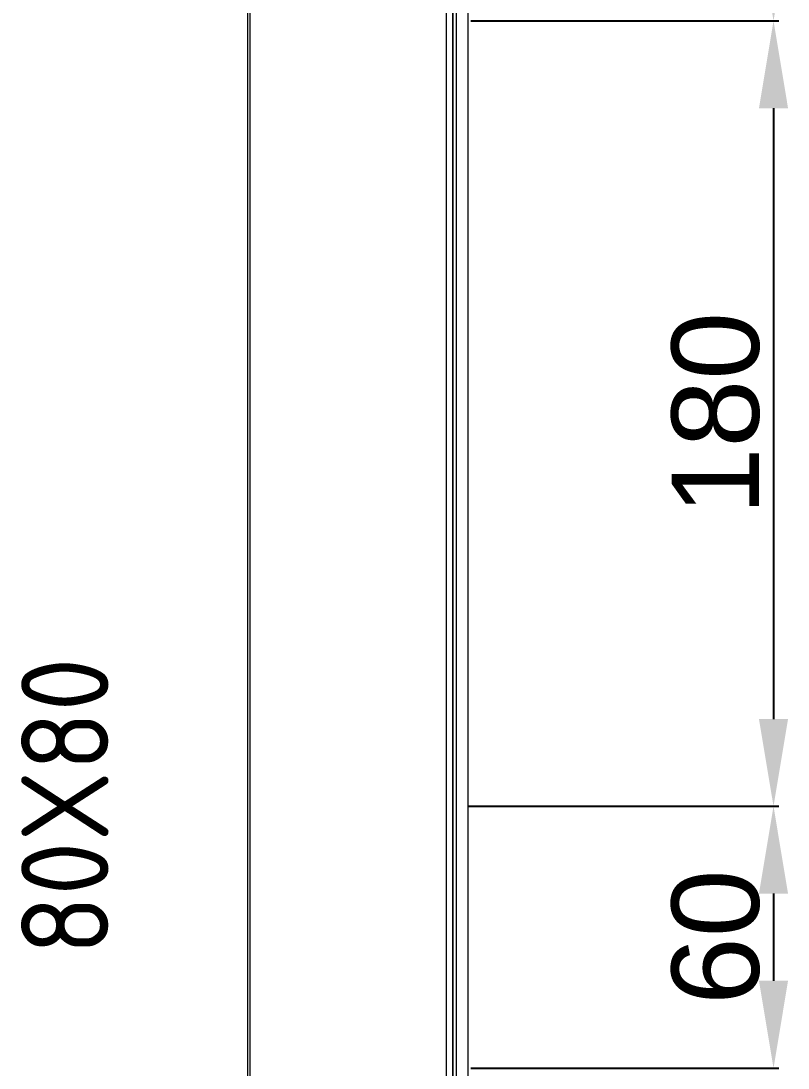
# Model space of a CAD drawing. Header units: millimetres. Extents: x 4134 to 7422, y 1400 to 3585.
# Drawn here: x 6521.5 to 6697.3, y 2400.8 to 2640.8 of the extents above; entities that cross this region are included whole.
import ezdxf

# ---------------------------------------------------------------- set-up
doc = ezdxf.new("R2010")
doc.units = ezdxf.units.MM
for name, color, linetype in [('000-PI-ORMAR', 2, 'Continuous'), ('000-PI_TEXT', 7, 'Continuous'), ('002-PI-Kabelska kanalica', 150, 'Continuous')]:
    doc.layers.add(name, color=color, linetype=linetype)
doc.styles.add('PI0', font='isocpeur.ttf', dxfattribs={"width": 0.9})
doc.styles.get("Standard").update_dxf_attribs({"font": 'arial.ttf'})
doc.dimstyles.new('ISO-25-lb', dxfattribs={"dimtxt": 8, "dimasz": 8, "dimexe": 1.25, "dimexo": 0.625, "dimtad": 1, "dimtxsty": 'Standard', "dimcen": 5, "dimadec": 0, "dimazin": 0, "dimtfac": 1, "dimtmove": 0, "dimatfit": 3, "dimfxl": 1, "dimarcsym": 0})

# ---------------------------------------------------------------- blocks, each defined once
blk = doc.blocks.new('*U530')
at = {"layer": '002-PI-Kabelska kanalica', "color": 0, "linetype": 'ByBlock', "lineweight": 0}
blk.add_line((-20, -100), (-20, 1285), dxfattribs=at)
blk = doc.blocks.new('*D677')
at = {"layer": '000-PI_TEXT', "color": 0, "linetype": 'ByBlock', "lineweight": -2, "ltscale": 0.25, "transparency": 16777216}
for p, q in [((6624.07, 2700.76), (6695.22, 2700.76)), ((6693.97, 2680.76), (6693.97, 2660.77)), ((6624.57, 2640.77), (6695.22, 2640.77))]:
    blk.add_line(p, q, dxfattribs=at)
at = {"layer": '000-PI_TEXT', "color": 0, "linetype": 'ByBlock', "ltscale": 0.25, "transparency": 16777216}
for points in [[(6690.63, 2680.76), (6697.3, 2680.76), (6693.97, 2700.76)], [(6690.63, 2660.77), (6697.3, 2660.77), (6693.97, 2640.77)]]:
    blk.add_solid(points, dxfattribs=at)
at = {"layer": 'Defpoints', "color": 0, "linetype": 'ByBlock', "ltscale": 0.25, "transparency": 16777216}
for p in [(6623.45, 2700.76), (6623.95, 2640.77), (6693.97, 2640.77)]:
    blk.add_point(p, dxfattribs=at)
at = {"layer": '000-PI_TEXT', "color": 0, "linetype": 'ByBlock', "lineweight": 0, "ltscale": 0.25, "transparency": 16777216, "insert": (6680.75, 2670.76), "char_height": 20, "attachment_point": 5, "rotation": 90}
blk.add_mtext('60', dxfattribs=at)
blk = doc.blocks.new('*D678')
at = {"layer": '000-PI_TEXT', "color": 0, "linetype": 'ByBlock', "lineweight": -2, "ltscale": 0.25, "transparency": 16777216}
for p, q in [((6624.57, 2640.77), (6695.22, 2640.77)), ((6693.97, 2620.77), (6693.97, 2480.76)), ((6624.57, 2460.76), (6695.22, 2460.76))]:
    blk.add_line(p, q, dxfattribs=at)
at = {"layer": '000-PI_TEXT', "color": 0, "linetype": 'ByBlock', "ltscale": 0.25, "transparency": 16777216}
for points in [[(6690.63, 2620.77), (6697.3, 2620.77), (6693.97, 2640.77)], [(6690.63, 2480.76), (6697.3, 2480.76), (6693.97, 2460.76)]]:
    blk.add_solid(points, dxfattribs=at)
at = {"layer": 'Defpoints', "color": 0, "linetype": 'ByBlock', "ltscale": 0.25, "transparency": 16777216}
for p in [(6623.95, 2640.77), (6623.95, 2460.76), (6693.97, 2460.76)]:
    blk.add_point(p, dxfattribs=at)
at = {"layer": '000-PI_TEXT', "color": 0, "linetype": 'ByBlock', "lineweight": 0, "ltscale": 0.25, "transparency": 16777216, "insert": (6680.75, 2550.76), "char_height": 20, "attachment_point": 5, "rotation": 90}
blk.add_mtext('180', dxfattribs=at)
blk = doc.blocks.new('*D679')
at = {"layer": '000-PI_TEXT', "color": 0, "linetype": 'ByBlock', "lineweight": -2, "ltscale": 0.25, "transparency": 16777216}
for p, q in [((6624.07, 2460.76), (6695.22, 2460.76)), ((6693.97, 2440.76), (6693.97, 2420.77)), ((6624.57, 2400.77), (6695.22, 2400.77))]:
    blk.add_line(p, q, dxfattribs=at)
at = {"layer": '000-PI_TEXT', "color": 0, "linetype": 'ByBlock', "ltscale": 0.25, "transparency": 16777216}
for points in [[(6690.63, 2440.76), (6697.3, 2440.76), (6693.97, 2460.76)], [(6690.63, 2420.77), (6697.3, 2420.77), (6693.97, 2400.77)]]:
    blk.add_solid(points, dxfattribs=at)
at = {"layer": 'Defpoints', "color": 0, "linetype": 'ByBlock', "ltscale": 0.25, "transparency": 16777216}
for p in [(6623.45, 2460.76), (6623.95, 2400.77), (6693.97, 2400.77)]:
    blk.add_point(p, dxfattribs=at)
at = {"layer": '000-PI_TEXT', "color": 0, "linetype": 'ByBlock', "lineweight": 0, "ltscale": 0.25, "transparency": 16777216, "insert": (6680.75, 2430.76), "char_height": 20, "attachment_point": 5, "rotation": 90}
blk.add_mtext('60', dxfattribs=at)

msp = doc.modelspace()

# ---------------------------------------------------------------- linework, layer by layer
at = {"layer": '000-PI-ORMAR', "color": 0, "linetype": 'ByBlock', "lineweight": 0}
for p, q in [((6618.948, 3457.778), (6618.948, 1473.278)), ((6620.448, 3457.778), (6620.448, 1473.278)), ((6620.46, 1473.278), (6620.46, 3457.778)), ((6621.229, 3437.278), (6621.229, 1486.278)), ((6623.948, 3437.278), (6623.948, 1486.278)), ((6573.948, 3405.778), (6573.948, 1515.778))]:
    msp.add_line(p, q, dxfattribs=at)

# ---------------------------------------------------------------- block references
at = {"layer": '002-PI-Kabelska kanalica', "color": 0, "linetype": 'ByBlock', "lineweight": 0, "rotation": 180}
msp.add_blockref('*U530', (6553.448, 3020.778), dxfattribs=at)

# ---------------------------------------------------------------- texts
at = {"color": 0, "linetype": 'ByBlock', "lineweight": 0, "insert": (6531.572, 2460.778), "char_height": 20, "width": 16.78721, "attachment_point": 5, "rotation": 90, "style": 'PI0'}
msp.add_mtext('80X80', dxfattribs=at)

# ---------------------------------------------------------------- dimensions: what is measured, and where the dimension line sits
at = {"layer": '000-PI_TEXT', "color": 0, "linetype": 'ByBlock', "lineweight": 0, "ltscale": 0.25}
for base, p1, p2, text, picture, middle in [((6693.966, 2640.768), (6623.448, 2700.757), (6623.948, 2640.768), '60', '*D677', (6693.966, 2670.763)), ((6693.966, 2460.757), (6623.948, 2640.768), (6623.948, 2460.757), '180', '*D678', (6693.966, 2550.763)), ((6693.966, 2400.768), (6623.448, 2460.757), (6623.948, 2400.768), '60', '*D679', (6693.966, 2430.763))]:
    dim = msp.add_linear_dim(base=base, p1=p1, p2=p2, angle=90, text=text, dimstyle='ISO-25-lb', override={"dimtxt": 20, "dimasz": 20, "dimgap": 3}, dxfattribs=at)
    dim.commit()
    dim.dimension.update_dxf_attribs({"geometry": picture, "text_midpoint": middle, "dimtype": 160})

doc.saveas('drawing.dxf')
